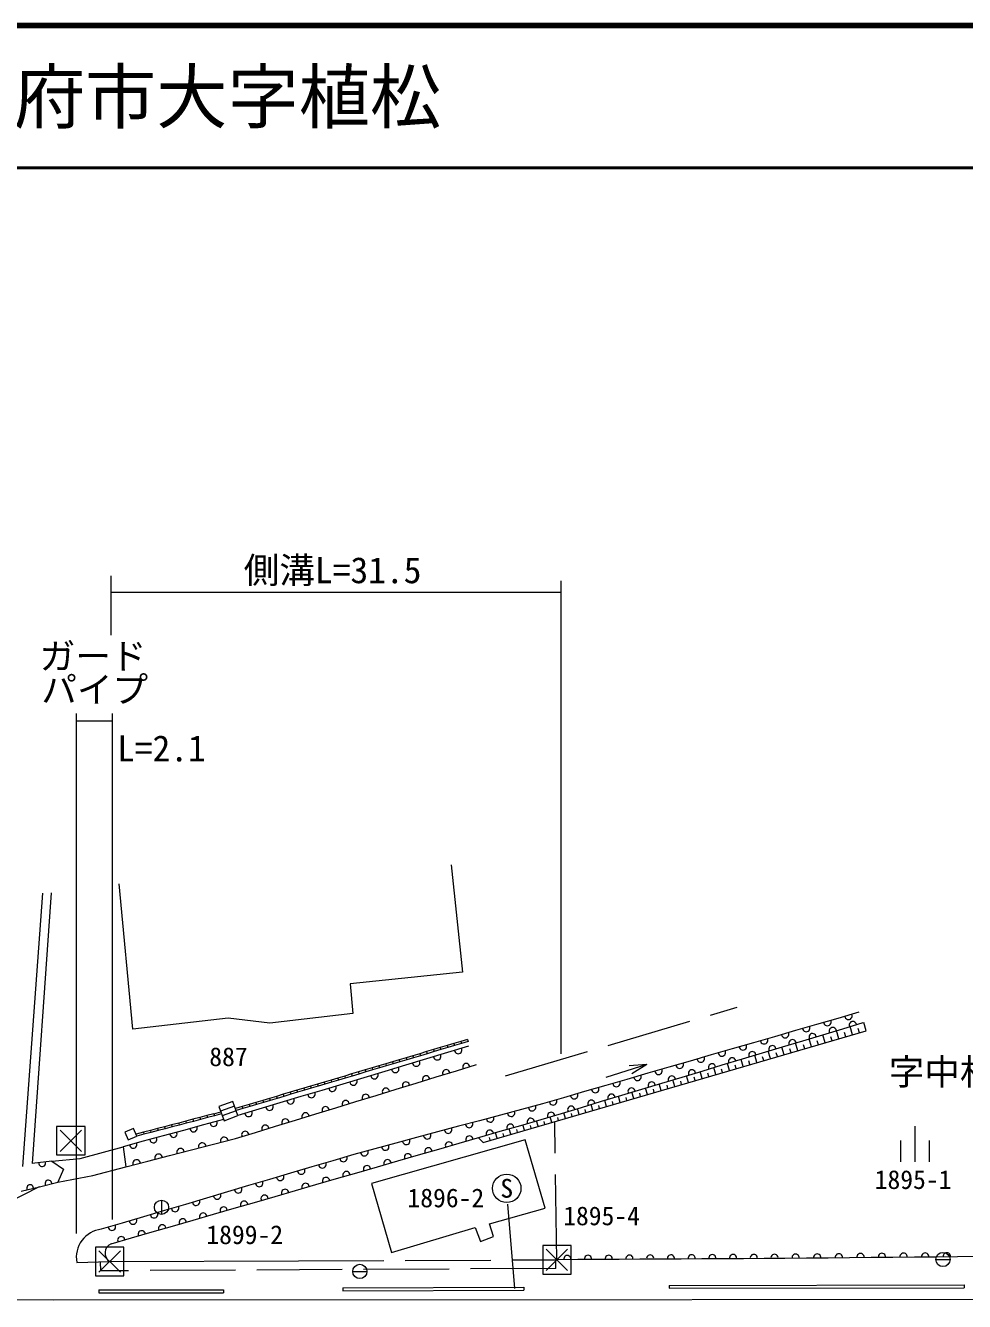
# Model space of a CAD drawing. Units: millimetres, scale not verified. Extents: x 40000 to 680000, y 20000 to 380000.
# Drawn here: x 410840 to 476786, y 290372 to 380000 of the extents above; entities that cross this region are included whole.
import ezdxf
from ezdxf.enums import TextEntityAlignment as Align

# ---------------------------------------------------------------- set-up
doc = ezdxf.new("R2010")
doc.units = ezdxf.units.MM
doc.header["$LTSCALE"] = 1000
doc.linetypes.add('DASHED', pattern=[7.5, 6, -1.5])
for name, color, linetype, lineweight in [('M-BGD', 7, 'Continuous', 13), ('M-BGD-EXST', 7, 'Continuous', 13), ('M-STR-HTXT', 7, 'Continuous', 13), ('M-STR-STRC', 7, 'Continuous', 13), ('M-TTL', 2, 'Continuous', 140), ('M-TTL-LINE', 7, 'Continuous', 50)]:
    doc.layers.add(name, color=color, linetype=linetype, lineweight=lineweight)
doc.layers.add('M-BMK-HTXT', color=7, linetype='Continuous')
doc.layers.add('M-TTL-TXT', color=7, linetype='Continuous')
doc.styles.add('ＭＳ ゴシック', font='')
doc.styles.get('ＭＳ ゴシック').set_extended_font_data('MS Gothic')

msp = doc.modelspace()

# ---------------------------------------------------------------- linework, layer by layer
at = {"layer": 'M-BGD'}
for p, q in [((412638, 319088), (411308, 300068)), ((410641, 299863), (412063, 319063)), ((467886, 310257), (466404, 309829)), ((469367, 310686), (467886, 310257)), ((464922, 309400), (463441, 308972)), ((466404, 309829), (464922, 309400)), ((466839, 309110), (468252, 309535)), ((467963, 308828), (467797, 309398)), ((468252, 309535), (469665, 309960)), ((468443, 308967), (468359, 309255)), ((468923, 309107), (468755, 309686)), ((469403, 309247), (469318, 309539)), ((469883, 309387), (469723, 309978)), ((440450, 308349), (439970, 308206)), ((440929, 308492), (440450, 308349)), ((440450, 308349), (440492, 308205)), ((440972, 308348), (440492, 308205)), ((441409, 308634), (440929, 308492)), ((440929, 308492), (440972, 308348)), ((441451, 308491), (440972, 308348)), ((441888, 308777), (441409, 308634)), ((441409, 308634), (441451, 308491)), ((441931, 308633), (441451, 308491)), ((441888, 308777), (441931, 308633)), ((461959, 308543), (460477, 308114)), ((463441, 308972), (461959, 308543)), ((464014, 308259), (465426, 308685)), ((465083, 307989), (464924, 308533)), ((465426, 308685), (466839, 309110)), ((465563, 308128), (465483, 308403)), ((466043, 308268), (465882, 308822)), ((466523, 308408), (466442, 308687)), ((467003, 308548), (466839, 309110)), ((467483, 308688), (467401, 308971)), ((437573, 307493), (437093, 307350)), ((438052, 307636), (437573, 307493)), ((437573, 307493), (437615, 307349)), ((438095, 307492), (437615, 307349)), ((438532, 307778), (438052, 307636)), ((438052, 307636), (438095, 307492)), ((438574, 307635), (438095, 307492)), ((439011, 307921), (438532, 307778)), ((438532, 307778), (438574, 307635)), ((439054, 307777), (438574, 307635)), ((439491, 308064), (439011, 307921)), ((439011, 307921), (439054, 307777)), ((440483, 307854), (439011, 307412)), ((439533, 307920), (439054, 307777)), ((439970, 308206), (439491, 308064)), ((439491, 308064), (439533, 307920)), ((440013, 308063), (439533, 307920)), ((439970, 308206), (440013, 308063)), ((440492, 308205), (440013, 308063)), ((441956, 308297), (440483, 307854)), ((458996, 307686), (457514, 307257)), ((460477, 308114), (458996, 307686)), ((461188, 307409), (462601, 307834)), ((462202, 307150), (462051, 307669)), ((462601, 307834), (464014, 308259)), ((462683, 307289), (462606, 307551)), ((463163, 307429), (463009, 307957)), ((463643, 307569), (463565, 307835)), ((464123, 307709), (463966, 308245)), ((464603, 307849), (464524, 308119)), ((434696, 306637), (434216, 306494)), ((436065, 306528), (434593, 306086)), ((435175, 306780), (434696, 306637)), ((434696, 306637), (434738, 306493)), ((435218, 306636), (434738, 306493)), ((435655, 306922), (435175, 306780)), ((435175, 306780), (435218, 306636)), ((435697, 306779), (435218, 306636)), ((436134, 307065), (435655, 306922)), ((435655, 306922), (435697, 306779)), ((436177, 306921), (435697, 306779)), ((437538, 306970), (436065, 306528)), ((436614, 307208), (436134, 307065)), ((436134, 307065), (436177, 306921)), ((436656, 307064), (436177, 306921)), ((437093, 307350), (436614, 307208)), ((436614, 307208), (436656, 307064)), ((437136, 307207), (436656, 307064)), ((437093, 307350), (437136, 307207)), ((437615, 307349), (437136, 307207)), ((439011, 307412), (437538, 306970)), ((439690, 306142), (441102, 306574)), ((441102, 306574), (442513, 307007)), ((454466, 307007), (451608, 306094)), ((454466, 307007), (453232, 306928)), ((454466, 307007), (453414, 306356)), ((456032, 306829), (454551, 306400)), ((457514, 307257), (456032, 306829)), ((456949, 306133), (458362, 306559)), ((458362, 306559), (459775, 306984)), ((459322, 306311), (459178, 306804)), ((459802, 306450), (459730, 306699)), ((459775, 306984), (461188, 307409)), ((460282, 306590), (460136, 307092)), ((460762, 306730), (460689, 306983)), ((461242, 306870), (461094, 307381)), ((461722, 307010), (461647, 307267)), ((431339, 305638), (430860, 305496)), ((431819, 305781), (431339, 305638)), ((431339, 305638), (431382, 305495)), ((431862, 305637), (431382, 305495)), ((433120, 305643), (431647, 305201)), ((432298, 305924), (431819, 305781)), ((431819, 305781), (431862, 305637)), ((432341, 305780), (431862, 305637)), ((432778, 306066), (432298, 305924)), ((432298, 305924), (432341, 305780)), ((432821, 305923), (432341, 305780)), ((433257, 306209), (432778, 306066)), ((432778, 306066), (432821, 305923)), ((433300, 306065), (432821, 305923)), ((434593, 306086), (433120, 305643)), ((433737, 306352), (433257, 306209)), ((433257, 306209), (433300, 306065)), ((433780, 306208), (433300, 306065)), ((434216, 306494), (433737, 306352)), ((433737, 306352), (433780, 306208)), ((434259, 306351), (433780, 306208)), ((434216, 306494), (434259, 306351)), ((434738, 306493), (434259, 306351)), ((436867, 305276), (438279, 305709)), ((438279, 305709), (439690, 306142)), ((453069, 305971), (451587, 305543)), ((454551, 306400), (453069, 305971)), ((454124, 305283), (455537, 305708)), ((455482, 305192), (455348, 305651)), ((455537, 305708), (456949, 306133)), ((456442, 305472), (456306, 305940)), ((456922, 305611), (456853, 305848)), ((457402, 305751), (457263, 306228)), ((457882, 305891), (457812, 306131)), ((458362, 306031), (458221, 306516)), ((458842, 306171), (458771, 306415)), ((428462, 304782), (427983, 304640)), ((428942, 304925), (428462, 304782)), ((428462, 304782), (428505, 304639)), ((428985, 304781), (428505, 304639)), ((430175, 304759), (428702, 304317)), ((429421, 305068), (428942, 304925)), ((428942, 304925), (428985, 304781)), ((429464, 304924), (428985, 304781)), ((429901, 305210), (429421, 305068)), ((429421, 305068), (429464, 304924)), ((429944, 305067), (429464, 304924)), ((430380, 305353), (429901, 305210)), ((429901, 305210), (429944, 305067)), ((430423, 305209), (429944, 305067)), ((431647, 305201), (430175, 304759)), ((430860, 305496), (430380, 305353)), ((430380, 305353), (430423, 305209)), ((430903, 305352), (430423, 305209)), ((430860, 305496), (430903, 305352)), ((431382, 305495), (430903, 305352)), ((434044, 304411), (435456, 304843)), ((435456, 304843), (436867, 305276)), ((450106, 305114), (448624, 304686)), ((451587, 305543), (450106, 305114)), ((451298, 304433), (452711, 304858)), ((452602, 304353), (452475, 304787)), ((452711, 304858), (454124, 305283)), ((453562, 304633), (453433, 305075)), ((454042, 304772), (453977, 304996)), ((454522, 304912), (454390, 305363)), ((455002, 305052), (454935, 305280)), ((455962, 305332), (455894, 305564)), ((425391, 304427), (424415, 304068)), ((424415, 304068), (424781, 303073)), ((425514, 304093), (424538, 303734)), ((425757, 303432), (425391, 304427)), ((426065, 304069), (425576, 303924)), ((426108, 303925), (425628, 303783)), ((427230, 303875), (425757, 303432)), ((426544, 304212), (426065, 304069)), ((426065, 304069), (426108, 303925)), ((426587, 304068), (426108, 303925)), ((427024, 304354), (426544, 304212)), ((426544, 304212), (426587, 304068)), ((427067, 304211), (426587, 304068)), ((427503, 304497), (427024, 304354)), ((427024, 304354), (427067, 304211)), ((427546, 304353), (427067, 304211)), ((428702, 304317), (427230, 303875)), ((427983, 304640), (427503, 304497)), ((427503, 304497), (427546, 304353)), ((428026, 304496), (427546, 304353)), ((427983, 304640), (428026, 304496)), ((428505, 304639), (428026, 304496)), ((431222, 303545), (432633, 303978)), ((432633, 303978), (434044, 304411)), ((445670, 303862), (444198, 303467)), ((447142, 304257), (445670, 303862)), ((448624, 304686), (447142, 304257)), ((448472, 303582), (449885, 304007)), ((449721, 303514), (449602, 303922)), ((449885, 304007), (451298, 304433)), ((450201, 303654), (450141, 303860)), ((450681, 303793), (450560, 304210)), ((451161, 303933), (451100, 304144)), ((451641, 304073), (451517, 304499)), ((452121, 304213), (452059, 304428)), ((453082, 304493), (453018, 304712)), ((422092, 303039), (421597, 302909)), ((422588, 303169), (422092, 303039)), ((422092, 303039), (422130, 302894)), ((422626, 303024), (422130, 302894)), ((423083, 303299), (422588, 303169)), ((422588, 303169), (422626, 303024)), ((423121, 303154), (422626, 303024)), ((423579, 303429), (423083, 303299)), ((423083, 303299), (423121, 303154)), ((423617, 303284), (423121, 303154)), ((424749, 303159), (423337, 302775)), ((424074, 303558), (423579, 303429)), ((423579, 303429), (423617, 303284)), ((424112, 303413), (423617, 303284)), ((424074, 303558), (424556, 303685)), ((424074, 303558), (424112, 303413)), ((424608, 303543), (424112, 303413)), ((425635, 303763), (424659, 303404)), ((424781, 303073), (425757, 303432)), ((428399, 302680), (429810, 303112)), ((429810, 303112), (431222, 303545)), ((442726, 303072), (441254, 302676)), ((444198, 303467), (442726, 303072)), ((445621, 302741), (447060, 303157)), ((446841, 302675), (446728, 303061)), ((447060, 303157), (448472, 303582)), ((447321, 302815), (447265, 303008)), ((447801, 302954), (447687, 303346)), ((448281, 303094), (448223, 303292)), ((448761, 303234), (448645, 303634)), ((449241, 303374), (449182, 303576)), ((418434, 302530), (417825, 302275)), ((417825, 302275), (418052, 301731)), ((418661, 301986), (418434, 302530)), ((419119, 302260), (418603, 302125)), ((419157, 302115), (418661, 301986)), ((419614, 302390), (419119, 302260)), ((419119, 302260), (419157, 302115)), ((419652, 302245), (419157, 302115)), ((420110, 302520), (419614, 302390)), ((419614, 302390), (419652, 302245)), ((420148, 302375), (419652, 302245)), ((420606, 302650), (420110, 302520)), ((420110, 302520), (420148, 302375)), ((420644, 302505), (420148, 302375)), ((421924, 302391), (420512, 302007)), ((421101, 302780), (420606, 302650)), ((420606, 302650), (420644, 302505)), ((421139, 302635), (420644, 302505)), ((421597, 302909), (421101, 302780)), ((421101, 302780), (421139, 302635)), ((421635, 302764), (421139, 302635)), ((421597, 302909), (421635, 302764)), ((422130, 302894), (421635, 302764)), ((423337, 302775), (421924, 302391)), ((425576, 301814), (426987, 302247)), ((426987, 302247), (428399, 302680)), ((439782, 302281), (438310, 301886)), ((441254, 302676), (439782, 302281)), ((442745, 301909), (444183, 302325)), ((443961, 301836), (443846, 302228)), ((444183, 302325), (445621, 302741)), ((444441, 301976), (444384, 302171)), ((444921, 302115), (444807, 302506)), ((445401, 302255), (445344, 302450)), ((445881, 302395), (445768, 302783)), ((446361, 302535), (446304, 302729)), ((419100, 301623), (417687, 301239)), ((417687, 301239), (417886, 299828)), ((418052, 301731), (418661, 301986)), ((420512, 302007), (419100, 301623)), ((422500, 301020), (424038, 301417)), ((424038, 301417), (425576, 301814)), ((436837, 301491), (435365, 301096)), ((438310, 301886), (436837, 301491)), ((439868, 301078), (441307, 301494)), ((441307, 301494), (442745, 301909)), ((443481, 301696), (443423, 301893)), ((419424, 300225), (420962, 300622)), ((420962, 300622), (422500, 301020)), ((432415, 300262), (430938, 299824)), ((433893, 300701), (432415, 300262)), ((435365, 301096), (433893, 300701)), ((436992, 300246), (438430, 300662)), ((438430, 300662), (439868, 301078)), ((412694, 300222), (411308, 300068)), ((417886, 299828), (419424, 300225)), ((429460, 299386), (427983, 298947)), ((430938, 299824), (429460, 299386)), ((432677, 298999), (434115, 299414)), ((434115, 299414), (435553, 299830)), ((435553, 299830), (436992, 300246)), ((411821, 298436), (413107, 298760)), ((426505, 298509), (425027, 298071)), ((427983, 298947), (426505, 298509)), ((429800, 298167), (431239, 298583)), ((431239, 298583), (432677, 298999)), ((410536, 298112), (411821, 298436)), ((423550, 297632), (422072, 297194)), ((425027, 298071), (423550, 297632)), ((426924, 297335), (428362, 297751)), ((428362, 297751), (429800, 298167)), ((420594, 296756), (419117, 296317)), ((422072, 297194), (420594, 296756)), ((424047, 296503), (425486, 296919)), ((425486, 296919), (426924, 297335)), ((417639, 295879), (416161, 295441)), ((419117, 296317), (417639, 295879)), ((421171, 295672), (422609, 296088)), ((422609, 296088), (424047, 296503)), ((418294, 294840), (419732, 295256)), ((419732, 295256), (421171, 295672)), ((416856, 294424), (418294, 294840)), ((414438, 293121), (416749, 293179)), ((416125, 292520), (416109, 293163)), ((416749, 293179), (430010, 293217)), ((448083, 292690), (448080, 293302)), ((449619, 293311), (448164, 293302)), ((451074, 293319), (449619, 293311)), ((452530, 293327), (451074, 293319)), ((453985, 293336), (452530, 293327)), ((455440, 293344), (453985, 293336)), ((456895, 293352), (455440, 293344)), ((458350, 293361), (456895, 293352)), ((459805, 293369), (458350, 293361)), ((461261, 293378), (459805, 293369)), ((462716, 293386), (461261, 293378)), ((464171, 293394), (462716, 293386)), ((465687, 293408), (464171, 293394)), ((467203, 293423), (465687, 293408)), ((468720, 293437), (467203, 293423)), ((470236, 293451), (468720, 293437)), ((471752, 293465), (470236, 293451)), ((473268, 293479), (471752, 293465)), ((474784, 293493), (473268, 293479)), ((476301, 293507), (474784, 293493)), ((477817, 293521), (476301, 293507)), ((433123, 291331), (445841, 291366)), ((433123, 291331), (433124, 291131)), ((445841, 291366), (445841, 291166)), ((456037, 291506), (476770, 291530)), ((456037, 291506), (456037, 291306)), ((456037, 291306), (476770, 291330)), ((476770, 291530), (476770, 291330)), ((415988, 291183), (424745, 291183)), ((415988, 291183), (415988, 290983)), ((415988, 290983), (424745, 290983)), ((424745, 291183), (424745, 290983)), ((433124, 291131), (445841, 291166))]:
    msp.add_line(p, q, dxfattribs=at)
at = {"layer": 'M-BGD', "linetype": 'DASHED'}
for p, q in [((444559, 306231), (460811, 311049)), ((448164, 293302), (448006, 303014)), ((430010, 293217), (448164, 293302)), ((448083, 292690), (416125, 292520))]:
    msp.add_line(p, q, dxfattribs=at)
at = {"layer": 'M-BGD'}
for points in [[(440733, 321036), (441527, 313508), (433644, 312696), (433821, 310596), (427991, 309925), (425067, 310283), (418378, 309489), (417410, 319711)], [(442638, 301879), (442984, 301551), (469883, 309387)], [(412694, 300222), (413511, 299655), (413107, 298760)], [(396598, 292947), (403269, 292995), (403880, 293366), (404705, 294309), (405651, 294996), (406886, 295842), (409484, 297256), (411825, 298437)]]:
    msp.add_lwpolyline(points, dxfattribs=at)
at = {"layer": 'M-BGD', "linetype": 'DASHED'}
for points in [[(412694, 300222), (414688, 300423), (417687, 301239)], [(413107, 298760), (415570, 299232), (417886, 299828)]]:
    msp.add_lwpolyline(points, dxfattribs=at)
at = {"layer": 'M-BGD'}
msp.add_lwpolyline([(435148, 298649), (436533, 293819), (442427, 295562), (442787, 294595), (443709, 294944), (443417, 295821), (447337, 296921), (445930, 301738)], close=True, dxfattribs=at)
for centre, radius, start, end in [((467156, 310005), 260, 187.31924, 24.9469), ((468637, 310433), 260, 187.31971, 24.94857), ((464192, 309148), 260, 187.31791, 24.94761), ((465674, 309576), 260, 187.32019, 24.94747), ((467532, 309370), 251, 5.43076, 208.06704), ((468944, 309795), 251, 5.42973, 208.06874), ((461229, 308290), 260, 187.32072, 24.94694), ((462711, 308719), 260, 187.32019, 24.94747), ((463293, 308094), 251, 5.42973, 208.06874), ((464706, 308519), 251, 5.4331, 208.06693), ((466119, 308944), 251, 5.43207, 208.06863), ((439759, 307594), 259, 187.7236, 25.70465), ((441231, 308037), 260, 187.72226, 25.70535), ((458266, 307433), 260, 187.31971, 24.94857), ((459748, 307862), 260, 187.31924, 24.9469), ((460467, 307244), 251, 5.43076, 208.06704), ((461880, 307669), 251, 5.43076, 208.06704), ((436813, 306710), 259, 187.7236, 25.70465), ((438286, 307152), 260, 187.7218, 25.70646), ((440382, 306405), 251, 5.76061, 208.32997), ((441793, 306838), 251, 5.76164, 208.32826), ((455303, 306576), 260, 187.32019, 24.94747), ((456784, 307005), 260, 187.31972, 24.9458), ((457642, 306393), 251, 5.4331, 208.06693), ((459055, 306818), 251, 5.43027, 208.0682), ((433868, 305826), 260, 187.72226, 25.70535), ((435341, 306268), 260, 187.72178, 25.70369), ((437559, 305539), 251, 5.76109, 208.32881), ((438970, 305972), 251, 5.76164, 208.32826), ((452339, 305719), 260, 187.32072, 24.94694), ((453821, 306147), 260, 187.31791, 24.94761), ((454816, 305543), 251, 5.43076, 208.06704), ((456229, 305968), 251, 5.43206, 208.06641), ((430923, 304941), 260, 187.7218, 25.70646), ((432395, 305383), 260, 187.72407, 25.70354), ((434736, 304674), 251, 5.76053, 208.32714), ((436147, 305107), 251, 5.76006, 208.3283), ((449376, 304862), 260, 187.31924, 24.9469), ((450858, 305290), 260, 187.31971, 24.94857), ((451990, 304692), 251, 5.43076, 208.06704), ((453403, 305118), 251, 5.43027, 208.0682), ((427978, 304057), 259, 187.72131, 25.7048), ((429450, 304499), 259, 187.7236, 25.70465), ((431913, 303808), 251, 5.76108, 208.32659), ((433324, 304241), 251, 5.76006, 208.3283), ((446417, 304018), 258, 185.53981, 24.50913), ((447894, 304433), 260, 187.32019, 24.94747), ((449165, 303842), 251, 5.4331, 208.06693), ((450578, 304267), 251, 5.42973, 208.06874), ((424056, 302918), 249, 183.44245, 26.97715), ((426505, 303615), 260, 187.7218, 25.70646), ((429090, 302943), 251, 5.76061, 208.32997), ((430501, 303376), 251, 5.76061, 208.32997), ((443473, 303228), 258, 185.5403, 24.50864), ((444945, 303623), 258, 185.53981, 24.50913), ((446328, 302993), 254, 5.6335, 206.61936), ((447752, 303417), 251, 5.43152, 208.06695), ((421232, 302150), 249, 183.4419, 26.97832), ((422644, 302534), 249, 183.44194, 26.98054), ((426267, 302077), 251, 5.76061, 208.32997), ((427678, 302510), 251, 5.76109, 208.32881), ((439057, 302043), 258, 185.54084, 24.50752), ((440529, 302438), 258, 185.54028, 24.51084), ((442001, 302833), 258, 185.5421, 24.50902), ((443451, 302162), 254, 5.63119, 206.61947), ((444889, 302578), 254, 5.6317, 206.62117), ((418407, 301382), 249, 183.44243, 26.98005), ((419819, 301766), 249, 183.4419, 26.97832), ((423260, 301250), 267, 7.3371, 201.62668), ((424798, 301648), 267, 7.33656, 201.62775), ((436112, 301252), 258, 185.5403, 24.50864), ((437584, 301648), 258, 185.53981, 24.50913), ((439136, 300914), 254, 5.63119, 206.61947), ((440575, 301330), 254, 5.6317, 206.62117), ((442013, 301746), 254, 5.6335, 206.61936), ((418646, 300059), 267, 7.33696, 201.62945), ((420184, 300456), 267, 7.33656, 201.62775), ((421722, 300853), 267, 7.33749, 201.62838), ((433166, 300443), 260, 187.66674, 25.37818), ((434640, 300857), 258, 185.5421, 24.50902), ((436260, 300083), 254, 5.6312, 206.62231), ((437698, 300498), 254, 5.633, 206.6205), ((412008, 300086), 240, 171.84447, 20.83673), ((430210, 299566), 260, 187.66909, 25.37583), ((431688, 300005), 260, 187.66728, 25.37764), ((433383, 299251), 254, 5.63248, 206.62103), ((434821, 299667), 254, 5.63068, 206.62062), ((411162, 298341), 231, 356.89272, 211.38224), ((412448, 298665), 231, 356.89272, 211.38224), ((427255, 298690), 260, 187.66674, 25.37818), ((428733, 299128), 260, 187.66728, 25.37764), ((430507, 298419), 254, 5.63016, 206.62114), ((431945, 298835), 254, 5.63067, 206.62283), ((424300, 297813), 260, 187.66728, 25.37764), ((425777, 298251), 260, 187.66728, 25.37764), ((427630, 297587), 254, 5.63067, 206.62283), ((429068, 298003), 254, 5.63248, 206.62103), ((421344, 296936), 260, 187.66674, 25.37818), ((422822, 297375), 260, 187.66909, 25.37583), ((424754, 296756), 254, 5.63119, 206.61947), ((426192, 297172), 254, 5.63016, 206.62114), ((418389, 296060), 260, 187.66728, 25.37764), ((419867, 296498), 260, 187.66728, 25.37764), ((421877, 295924), 254, 5.63119, 206.61947), ((423315, 296340), 254, 5.6317, 206.62117), ((416390, 293471), 1983, 96.62828, 190.15203), ((416912, 295622), 260, 187.66728, 25.37764), ((417562, 294677), 254, 5.63119, 206.61947), ((419000, 295092), 254, 5.6317, 206.62117), ((420439, 295508), 254, 5.63119, 206.61947), ((417123, 293774), 703, 112.34507, 237.84059), ((448891, 293358), 248, 348.23694, 192.42217), ((450346, 293367), 248, 348.23695, 192.42216), ((451802, 293375), 248, 348.23695, 192.42216), ((453257, 293384), 248, 348.23483, 192.42191), ((454712, 293392), 248, 348.23694, 192.42217), ((456167, 293400), 248, 348.23694, 192.42217), ((457622, 293409), 248, 348.23695, 192.42216), ((459078, 293417), 248, 348.23695, 192.42216), ((460533, 293425), 248, 348.23694, 192.42217), ((461988, 293434), 248, 348.23694, 192.42217), ((463443, 293442), 248, 348.23368, 192.42308), ((464929, 293445), 256, 350.75386, 190.31402), ((466445, 293459), 256, 350.75386, 190.31402), ((467961, 293473), 256, 350.75386, 190.31402), ((469477, 293487), 256, 350.75198, 190.31591), ((470993, 293501), 256, 350.75386, 190.31402), ((472510, 293516), 256, 350.75386, 190.31402), ((474026, 293530), 256, 350.75386, 190.31402), ((475542, 293544), 256, 350.7531, 190.31477)]:
    msp.add_arc(centre, radius, start, end, dxfattribs=at)
at = {"layer": 'M-BGD-EXST'}
for p, q in [((413271, 300913), (414771, 302413)), ((413271, 302413), (414771, 300913)), ((473301, 302685), (473301, 300185)), ((472301, 301685), (472301, 300185)), ((474301, 301685), (474301, 300185)), ((420393, 297488), (420393, 296488)), ((444691, 297204), (445175, 291273)), ((447414, 292552), (448914, 294052)), ((447414, 294052), (448914, 292552)), ((415999, 292429), (417499, 293929)), ((415999, 293929), (417499, 292429)), ((474772, 293320), (475772, 293320)), ((433819, 292482), (434819, 292482))]:
    msp.add_line(p, q, dxfattribs=at)
for points in [[(413021, 300663), (415021, 300663), (415021, 302663), (413021, 302663)], [(415749, 292179), (417749, 292179), (417749, 294179), (415749, 294179)], [(447164, 292302), (449164, 292302), (449164, 294302), (447164, 294302)]]:
    msp.add_lwpolyline(points, close=True, dxfattribs=at)
for centre, radius in [((444637, 298322), 1000), ((420393, 296988), 500), ((475272, 293320), 500), ((434319, 292482), 500)]:
    msp.add_circle(centre, radius, dxfattribs=at)
at = {"layer": 'M-STR-HTXT'}
for p, q in [((416822, 341342), (416822, 337171)), ((448450, 307773), (448450, 340993)), ((416822, 340208), (448450, 340208)), ((414427, 295150), (414427, 331667)), ((416960, 296128), (416960, 331667)), ((414427, 331167), (416960, 331167))]:
    msp.add_line(p, q, dxfattribs=at)
at = {"layer": 'M-STR-STRC'}
msp.add_lwpolyline([(568593, 290718), (502506, 290507), (412781, 290461), (316499, 290785), (253255, 290532), (225043, 290509), (187661, 290372)], dxfattribs=at)
at = {"layer": 'M-TTL'}
msp.add_line((680000, 380000), (40000, 380000), dxfattribs=at)
at = {"layer": 'M-TTL-LINE'}
msp.add_line((40000, 370000), (680000, 370000), dxfattribs=at)

# ---------------------------------------------------------------- texts
at = {"layer": 'M-BGD-EXST', "style": 'ＭＳ ゴシック'}
msp.add_text('S', height=1320, dxfattribs=at).set_placement((444637, 298322), align=Align.MIDDLE_CENTER)
at = {"layer": 'M-BMK-HTXT', "style": 'ＭＳ ゴシック'}
for s, height, p in [('887', 1320, (425094, 307566)), ('字中村', 1833, (475215, 306505)), ('1895-1', 1320, (473175, 298934)), ('1896-2', 1320, (440359, 297649)), ('1895-4', 1320, (451298, 296387)), ('1899-2', 1320, (426235, 295065))]:
    msp.add_text(s, height=height, dxfattribs=at).set_placement(p, align=Align.MIDDLE_CENTER)
at = {"layer": 'M-STR-HTXT', "style": 'ＭＳ ゴシック'}
for s, p in [('側溝L=31.5', (432406, 341742)), ('ガード', (415584, 335699)), ('パイプ', (415700, 333358)), ('L=2.1', (420385, 329227))]:
    msp.add_text(s, height=1833, dxfattribs=at).set_placement(p, align=Align.MIDDLE_CENTER)
at = {"layer": 'M-TTL-TXT', "style": 'ＭＳ ゴシック'}
msp.add_text('防府市大字植松', height=3666, dxfattribs=at).set_placement((405024, 375000), align=Align.MIDDLE_LEFT)

doc.saveas('drawing.dxf')
